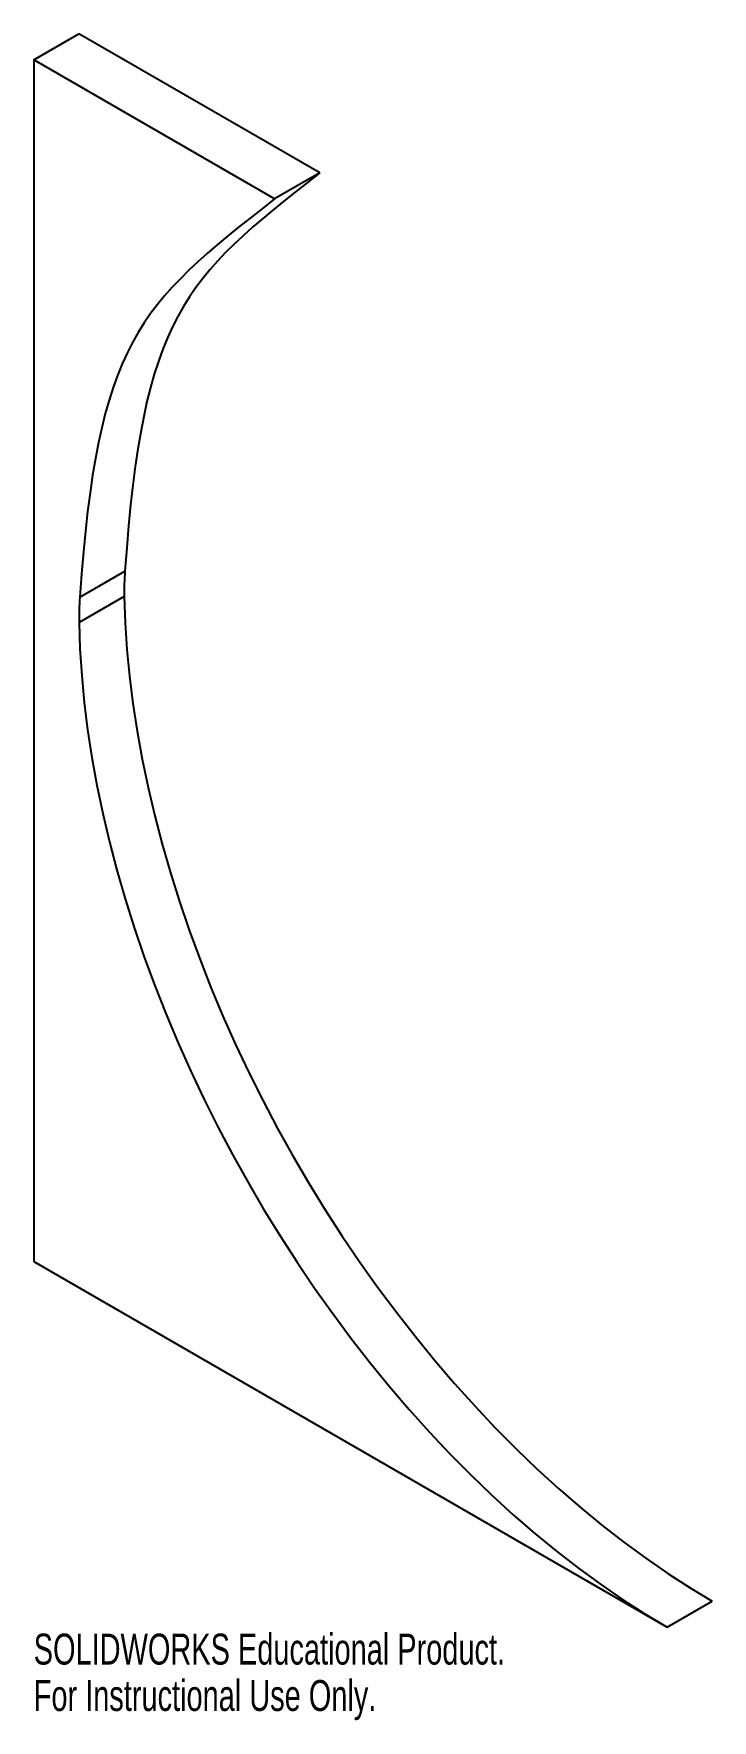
# Paper-space layout '_Isometric' of a CAD drawing. Header units: millimetres. Extents: x -57 to 49, y -141 to 122.
import ezdxf

# ---------------------------------------------------------------- set-up
doc = ezdxf.new("R2010")
doc.units = ezdxf.units.MM
doc.styles.add('SLDTEXTSTYLE0', font='TXT', dxfattribs={"width": 0.7})

psp = doc.layouts.new('_Isometric')

# ---------------------------------------------------------------- linework, layer by layer
at = {"color": 7, "linetype": 'Continuous', "lineweight": 25}
for p, q in [((-56.57, 118.39), (-49.5, 122.48)), ((-11.83, 100.73), (-49.5, 122.48)), ((-56.57, 118.39), (-56.57, -69.41)), ((-18.91, 96.65), (-56.57, 118.39)), ((-11.83, 100.73), (-18.91, 96.65)), ((-49.38, 34.42), (-42.31, 38.5)), ((-42.41, 34.51), (-49.48, 30.43)), ((-56.57, -69.41), (42.43, -126.56)), ((42.43, -126.56), (49.5, -122.48))]:
    psp.add_line(p, q, dxfattribs=at)
at = {"color": 7, "linetype": 'Continuous', "lineweight": 25, "flags": 128}
for points in [[(-42.41, 34.51), (-42.27, 30.42), (-42, 26.26), (-41.6, 22.05), (-41.07, 17.77), (-40.41, 13.45), (-39.62, 9.09), (-38.7, 4.69), (-37.66, 0.26), (-36.5, -4.19), (-35.21, -8.66), (-33.8, -13.14), (-32.27, -17.63), (-30.62, -22.11), (-28.86, -26.59), (-26.99, -31.05), (-25.01, -35.49), (-22.92, -39.9), (-20.73, -44.28), (-18.44, -48.62), (-16.05, -52.91), (-13.57, -57.15), (-10.99, -61.33), (-8.33, -65.45), (-5.59, -69.5), (-2.77, -73.47), (0.12, -77.36), (3.09, -81.16), (6.12, -84.87), (9.21, -88.49), (12.37, -92), (15.57, -95.4), (18.82, -98.68), (22.12, -101.85), (25.46, -104.9), (28.83, -107.82), (32.23, -110.62), (35.65, -113.27), (39.1, -115.79), (42.55, -118.17), (46.02, -120.4), (49.5, -122.48)], [(-49.48, 30.43), (-49.34, 26.34), (-49.07, 22.18), (-48.67, 17.96), (-48.14, 13.69), (-47.48, 9.37), (-46.69, 5.01), (-45.78, 0.61), (-44.73, -3.82), (-43.57, -8.27), (-42.28, -12.74), (-40.87, -17.22), (-39.34, -21.71), (-37.69, -26.19), (-35.93, -30.67), (-34.06, -35.13), (-32.08, -39.57), (-29.99, -43.98), (-27.8, -48.36), (-25.51, -52.7), (-23.12, -56.99), (-20.64, -61.23), (-18.06, -65.42), (-15.41, -69.53), (-12.66, -73.58), (-9.84, -77.55), (-6.95, -81.44), (-3.98, -85.25), (-0.95, -88.96), (2.14, -92.57), (5.29, -96.08), (8.5, -99.48), (11.75, -102.77), (15.05, -105.94), (18.39, -108.99), (21.76, -111.91), (25.16, -114.7), (28.58, -117.35), (32.02, -119.87), (35.48, -122.25), (38.95, -124.48), (42.43, -126.56)]]:
    psp.add_lwpolyline(points, dxfattribs=at)
at = {"color": 7, "linetype": 'Continuous', "lineweight": 25}
for centre in [(2.7, 35.37), (-4.37, 31.28)]:
    psp.add_arc(centre, 45.12, 176.0163, 181.0909, dxfattribs=at)
for points in [[(-11.83, 100.73), (-33.28, 84.11), (-39.49, 78.24), (-42.31, 38.5)], [(-18.91, 96.65), (-40.35, 80.03), (-46.56, 74.16), (-49.38, 34.42)]]:
    psp.add_open_spline(points, degree=3, dxfattribs=at)

# ---------------------------------------------------------------- texts
at = {"color": 7, "linetype": 'Continuous', "char_height": 4.8336, "attachment_point": 1, "style": 'SLDTEXTSTYLE0'}
for s, insert in [('SOLIDWORKS Educational Product.', (-56.57, -127.58)), ('For Instructional Use Only.', (-56.57, -134.83))]:
    psp.add_mtext(s, dxfattribs=dict(at, insert=insert))

doc.saveas('drawing.dxf')
